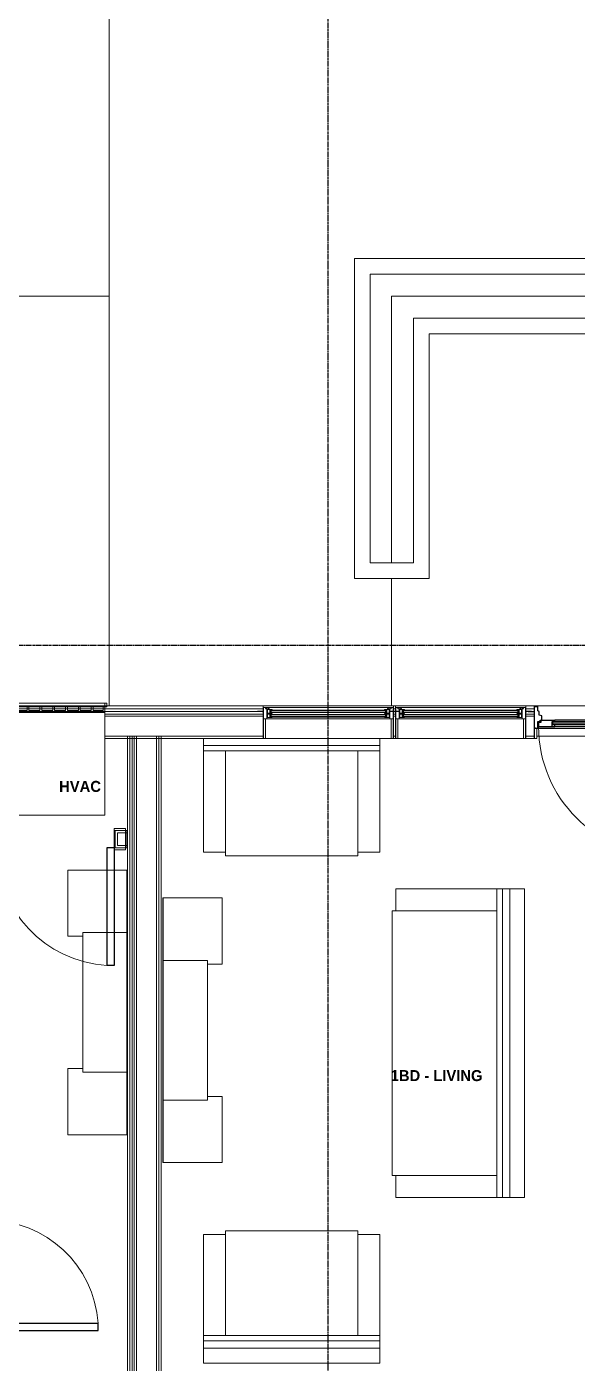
# Model space of a CAD drawing. Header units: inches. Extents: x -4093 to -1777, y 9773 to 12264.
# Drawn here: x -3236.3 to -3086.5, y 10643.9 to 11007.5 of the extents above; entities that cross this region are included whole.
import ezdxf

# ---------------------------------------------------------------- set-up
doc = ezdxf.new("R2010")
doc.units = ezdxf.units.IN
doc.header["$MEASUREMENT"] = 0
doc.linetypes.add('Dash', pattern=[0.25, 0.125, -0.125])
doc.linetypes.add('Grid Line 1_2_', pattern=[0.875, 0.5, -0.125, 0.125, -0.125])
for name, color, linetype, lineweight in [('0-1', 7, 'Continuous', 5), ('0-2', 7, 'Continuous', 9), ('A-AREA-IDEN', 2, 'Continuous', 9), ('A-DETL-GENF', 92, 'Continuous', 18), ('A-DETL-GENF-HDLN', 1, 'Dash', 9), ('A-DOOR-1', 7, 'Continuous', 9), ('A-DOOR-2', 10, 'Continuous', 30), ('A-DOOR-4', 31, 'Continuous', 9), ('A-DOOR-5', 31, 'Continuous', 30), ('A-DOOR-FRAM', 31, 'Continuous', 30), ('A-DOOR-FRAM-2', 31, 'Continuous', 9), ('A-DOOR-GLAZ', 31, 'Continuous', 9), ('A-FLOR-1', 7, 'Continuous', 9), ('A-FLOR-2', 192, 'Continuous', 9), ('A-GENM', 5, 'Continuous', 9), ('A-GLAZ', 151, 'Continuous', 18), ('A-GLAZ-1', 151, 'Continuous', 9), ('A-GLAZ-2', 151, 'Continuous', 30), ('A-WALL', 113, 'Continuous', 18), ('A-WALL-1', 7, 'Continuous', 9), ('A-WALL-2', 250, 'Continuous', 18), ('A-WALL-3', 113, 'Continuous', 9), ('I-FURN', 30, 'Continuous', 9), ('I-FURN-1', 7, 'Continuous', 9), ('I-WALL-1', 7, 'Continuous', 9), ('S-GRID-1', 1, 'Grid Line 1_2_', 30)]:
    doc.layers.add(name, color=color, linetype=linetype, lineweight=lineweight)
doc.styles.add('Century Gothic_B', font='GOTHICB.TTF', dxfattribs={"height": 3})

# ---------------------------------------------------------------- blocks, each defined once
blk = doc.blocks.new('Entertainment_Center_14771 - Entertainment_Center_14771-1352616-BACKGROUND - 1ST FLOOR')
at = {"layer": 'I-FURN-1'}
for p, q in [((-36, 6.12), (-19, 6.12)), ((-36, 6), (-36, 6.12)), ((-19, 6), (-36, 6)), ((-19, 6), (-36, 6)), ((-36, 6), (-36, -10)), ((-19, 6.12), (19, 6.12)), ((-19, 6), (-19, 6.12)), ((19, 6), (-19, 6)), ((19, 6), (-19, 6)), ((-19, 6), (-19, -6)), ((19, 6.12), (36, 6.12)), ((19, 6.12), (19, 6)), ((36, 6), (19, 6)), ((19, -6), (19, 6)), ((36, 6), (19, 6)), ((36, 6), (36, 6.12)), ((36, -10), (36, 6)), ((-19, -6), (19, -6)), ((-18, -10), (-18, -6)), ((18, -6), (18, -10)), ((-36, -10), (-18, -10)), ((-35.34, -10), (-35.34, -10.03)), ((-35.34, -10.03), (-34.85, -10.03)), ((-34.85, -10.03), (-34.85, -10)), ((-19.66, -10), (-19.66, -10.03)), ((-19.66, -10.03), (-18.66, -10.03)), ((-18.66, -10.03), (-18.66, -10)), ((18, -10), (36, -10)), ((18.66, -10), (18.66, -10.03)), ((18.66, -10.03), (19.66, -10.03)), ((19.66, -10.03), (19.66, -10)), ((34.85, -10), (34.85, -10.03)), ((34.85, -10.03), (35.34, -10.03)), ((35.34, -10.03), (35.34, -10))]:
    blk.add_line(p, q, dxfattribs=at)
blk = doc.blocks.new('SWING - SINGLE - FLUSH - SWING - FLUSH - 2-6 x 6-8 - PASSAGE-4346080-BACKGROUND - 1ST FLOOR')
at = {"layer": 'A-DOOR-1'}
for p, q in [((-15, 2.875), (-18, 2.875)), ((-18, 2.875), (-18, -2.375)), ((-15, -2.375), (-15, 2.875)), ((18, 2.875), (15, 2.875)), ((15, 2.875), (15, -2.375)), ((18, -2.375), (18, 2.875)), ((-18, -2.375), (-15, -2.375)), ((-15, -2.375), (-18, -2.375)), ((-18, -2.375), (-18, -2.875)), ((-18, -2.875), (-15, -2.875)), ((-15, -2.875), (-15, -2.375)), ((15, -2.375), (18, -2.375)), ((18, -2.375), (15, -2.375)), ((15, -2.375), (15, -2.875)), ((15, -2.875), (18, -2.875)), ((18, -2.875), (18, -2.375))]:
    blk.add_line(p, q, dxfattribs=at)
blk.add_arc((15, 2.375), 30.067, 93.81407, 180, dxfattribs=at)
at = {"layer": 'A-DOOR-2'}
for p, q in [((13, 2.375), (13, 32.375)), ((15, 32.375), (13, 32.375)), ((15, 2.375), (15, 32.375)), ((15, 2.375), (13, 2.375))]:
    blk.add_line(p, q, dxfattribs=at)
blk = doc.blocks.new('SWING - SINGLE - FLUSH - SWING - 32_ x 80_ - WITH ACOUSTICAL SEAL-4346081-BACKGROUND - 1ST FLOOR')
at = {"layer": 'A-DOOR-1'}
for p, q in [((-19, 2.37), (-19, 2.87)), ((-19, 2.87), (-16, 2.87)), ((-19, 2.37), (-16, 2.37)), ((-19, -2.88), (-19, 2.37)), ((-16, 2.37), (-19, 2.37)), ((-16, 2.87), (-16, 2.37)), ((-16, 2.37), (-16, -2.88)), ((16, 2.37), (16, 2.87)), ((16, 2.87), (19, 2.87)), ((16, 2.37), (19, 2.37)), ((16, -2.88), (16, 2.37)), ((19, 2.37), (16, 2.37)), ((19, 2.87), (19, 2.37)), ((19, 2.37), (19, -2.88)), ((-16, -2.88), (-19, -2.88)), ((19, -2.88), (16, -2.88))]:
    blk.add_line(p, q, dxfattribs=at)
blk.add_arc((16, -2.38), 32.07, 180, 266.4241, dxfattribs=at)
at = {"layer": 'A-DOOR-2'}
for p, q in [((14, -2.38), (14, -34.38)), ((16, -2.38), (14, -2.38)), ((16, -2.38), (16, -34.38)), ((16, -34.38), (14, -34.38))]:
    blk.add_line(p, q, dxfattribs=at)
blk = doc.blocks.new('Entertainment_Center_14771 - Entertainment_Center_14771-3403083-BACKGROUND - 1ST FLOOR')
at = {"layer": 'I-FURN-1'}
for p, q in [((-18, 10), (-36, 10)), ((-36, 10), (-36, -6)), ((-34.85, 10.03), (-35.34, 10.03)), ((-35.34, 10.03), (-35.34, 10)), ((-34.85, 10), (-34.85, 10.03)), ((-18.66, 10.03), (-19.66, 10.03)), ((-19.66, 10.03), (-19.66, 10)), ((-18.66, 10), (-18.66, 10.03)), ((-18, 6), (-18, 10)), ((36, 10), (18, 10)), ((18, 10), (18, 6)), ((18.66, 10.03), (18.66, 10)), ((19.66, 10.03), (18.66, 10.03)), ((19.66, 10), (19.66, 10.03)), ((35.34, 10.03), (34.85, 10.03)), ((34.85, 10.03), (34.85, 10)), ((35.34, 10), (35.34, 10.03)), ((36, -6), (36, 10)), ((19, 6), (-19, 6)), ((-19, 6), (-19, -6)), ((19, -6), (19, 6)), ((-36, -6), (-19, -6)), ((-36, -6.13), (-36, -6)), ((-36, -6), (-19, -6)), ((-19, -6.13), (-36, -6.13)), ((-19, -6), (19, -6)), ((-19, -6.13), (-19, -6)), ((-19, -6), (19, -6)), ((19, -6.13), (-19, -6.13)), ((19, -6), (36, -6)), ((19, -6), (19, -6.13)), ((19, -6), (36, -6)), ((36, -6.13), (19, -6.13)), ((36, -6.13), (36, -6))]:
    blk.add_line(p, q, dxfattribs=at)
blk = doc.blocks.new('Couch-Both_Arms-Generic - 1-1372852-BACKGROUND - 1ST FLOOR')
at = {"layer": 'I-FURN'}
for p, q in [((-36, 18.5), (36, 18.5)), ((-36, 17.5), (-36, 18.5)), ((36, 18.5), (36, 17.5)), ((-42, 17.5), (-36, 17.5)), ((-42, -10), (-42, 17.5)), ((-36, 17.5), (-36, -10)), ((36, 17.5), (42, 17.5)), ((36, -10), (36, 17.5)), ((42, 17.5), (42, -10)), ((-42, -10), (42, -10)), ((-42, -13.5), (-42, -10)), ((42, -10), (42, -13.5)), ((-42, -11.5), (42, -11.5)), ((-42, -13.5), (42, -13.5)), ((42, -13.5), (-42, -13.5))]:
    blk.add_line(p, q, dxfattribs=at)
at = {"layer": 'I-FURN-1'}
for p, q in [((-42, -17.5), (-42, -13.5)), ((42, -13.5), (42, -17.5)), ((42, -17.5), (-42, -17.5))]:
    blk.add_line(p, q, dxfattribs=at)
blk = doc.blocks.new('Couch-Both_Arms-Generic - 2-V34-BACKGROUND - 1ST FLOOR')
at = {"layer": 'I-FURN'}
for p, q in [((-24, 13.37), (-24, 10)), ((-24, 11.5), (24, 11.5)), ((24, 10), (24, 13.37)), ((-24, 10), (-24, -17.5)), ((-24, 10), (24, 10)), ((-18, -17.5), (-18, 10)), ((18, 10), (18, -17.5)), ((24, -17.5), (24, 10)), ((-24, -17.5), (-18, -17.5)), ((-18, -17.5), (-18, -18.5)), ((18, -18.5), (18, -17.5)), ((18, -17.5), (24, -17.5)), ((-18, -18.5), (18, -18.5))]:
    blk.add_line(p, q, dxfattribs=at)
blk = doc.blocks.new('Couch-Both_Arms-Generic - 2-1523460-BACKGROUND - 1ST FLOOR')
at = {"layer": 'I-FURN'}
for p, q in [((-18, 18.5), (18, 18.5)), ((-18, 17.5), (-18, 18.5)), ((18, 18.5), (18, 17.5)), ((-24, 17.5), (-18, 17.5)), ((-24, -10), (-24, 17.5)), ((-18, 17.5), (-18, -10)), ((18, 17.5), (24, 17.5)), ((18, -10), (18, 17.5)), ((24, 17.5), (24, -10)), ((-24, -10), (24, -10)), ((-24, -13.5), (-24, -10)), ((24, -10), (24, -13.5)), ((-24, -11.5), (24, -11.5)), ((-24, -13.5), (24, -13.5)), ((24, -13.5), (-24, -13.5))]:
    blk.add_line(p, q, dxfattribs=at)
at = {"layer": 'I-FURN-1'}
for p, q in [((-24, -17.5), (-24, -13.5)), ((24, -13.5), (24, -17.5)), ((24, -17.5), (-24, -17.5))]:
    blk.add_line(p, q, dxfattribs=at)
blk = doc.blocks.new('CTR - 1st Phase - Unit Layouts_rvt-1-BACKGROUND - 1ST FLOOR')
at = {"layer": 'A-FLOR-1'}
for p, q in [((-3098.15, 10814.49), (-3098.27, 10814.49)), ((-3061.52, 10814.49), (-3097.52, 10814.49))]:
    blk.add_line(p, q, dxfattribs=at)
at = {"layer": 'A-WALL-1'}
for p, q in [((-3209.14, 10788.87), (-3212.26, 10788.87)), ((-3212.26, 10788.87), (-3212.26, 10784.12)), ((-3209.14, 10784.12), (-3209.14, 10788.87)), ((-3212.26, 10784.12), (-3209.14, 10784.12))]:
    blk.add_line(p, q, dxfattribs=at)
at = {"layer": 'A-WALL-2'}
for p, q in [((-3211.64, 10788.24), (-3211.64, 10786.49)), ((-3209.14, 10788.24), (-3211.64, 10788.24)), ((-3211.64, 10786.49), (-3211.64, 10784.74)), ((-3211.64, 10784.74), (-3209.14, 10784.74))]:
    blk.add_line(p, q, dxfattribs=at)
at = {"layer": '0-2'}
for name, p in [('Couch-Both_Arms-Generic - 2-V34-BACKGROUND - 1ST FLOOR', (-3164.25, 10800.49)), ('SWING - SINGLE - FLUSH - SWING - 32_ x 80_ - WITH ACOUSTICAL SEAL-4346081-BACKGROUND - 1ST FLOOR', (-3228.51, 10786.49)), ('Couch-Both_Arms-Generic - 2-1523460-BACKGROUND - 1ST FLOOR', (-3164.25, 10661.49))]:
    blk.add_blockref(name, p, dxfattribs=at)
for name, p, rotation in [('Entertainment_Center_14771 - Entertainment_Center_14771-1352616-BACKGROUND - 1ST FLOOR', (-3215.12, 10742.1), 269.999999999998), ('Entertainment_Center_14771 - Entertainment_Center_14771-3403083-BACKGROUND - 1ST FLOOR', (-3193.2, 10734.5), 269.9999999999486), ('Couch-Both_Arms-Generic - 1-1372852-BACKGROUND - 1ST FLOOR', (-3118.42, 10730.99), 89.99999999994378), ('SWING - SINGLE - FLUSH - SWING - FLUSH - 2-6 x 6-8 - PASSAGE-4346080-BACKGROUND - 1ST FLOOR', (-3249.3, 10667.79), 269.9999999999704)]:
    blk.add_blockref(name, p, dxfattribs=dict(at, rotation=rotation))
blk = doc.blocks.new('CTR - 1st Phase - Common Walls_rvt-1-BACKGROUND - 1ST FLOOR')
at = {"layer": 'A-WALL-2'}
for p, q in [((-3208.26, 10814.49), (-3208.26, 10475.54)), ((-3207.64, 10814.49), (-3207.64, 10475.54)), ((-3207.14, 10814.49), (-3207.14, 10475.54)), ((-3206.51, 10814.49), (-3206.51, 10475.54)), ((-3201.01, 10814.49), (-3201.01, 10458.16)), ((-3200.39, 10814.49), (-3200.39, 10458.16))]:
    blk.add_line(p, q, dxfattribs=at)
at = {"layer": 'I-WALL-1'}
for p, q in [((-3199.76, 10814.49), (-3208.89, 10814.49)), ((-3208.89, 10814.49), (-3208.89, 10476.16)), ((-3199.76, 10458.16), (-3199.76, 10814.49))]:
    blk.add_line(p, q, dxfattribs=at)
blk = doc.blocks.new('CTR - 1st Phase - Structure_rvt-1-BACKGROUND - 1ST FLOOR')
at = {"layer": 'S-GRID-1'}
for p, q in [((-3154.32, 9772.61), (-3154.32, 12247.5)), ((-1777.25, 10839.19), (-4076.95, 10839.19))]:
    blk.add_line(p, q, dxfattribs=at)
blk = doc.blocks.new('Bayer Built Door - VISTAGRANDE FLUSH _LH_ - 37-1_2__ x 81-3_4__ - 1ST FLOOR-V94-BACKGROUND - 1ST FLOOR')
at = {"layer": 'A-DOOR-4'}
blk.add_line((17.56, -1.16), (17.56, -36.28), dxfattribs=at)
blk.add_arc((17.56, -1.16), 35.13, 180, 270, dxfattribs=at)
at = {"layer": 'A-DOOR-5'}
for p, q in [((-16.95, 0.56), (-16.95, -0.08)), ((-16.95, 0.56), (-13.13, 0.56)), ((-13.87, 0.16), (-13.13, 0.16)), ((-13.87, -1.16), (-13.87, 0.16)), ((-13.13, 0.25), (-13.16, 0.56)), ((13.12, 0.56), (-13.13, 0.56)), ((-13.13, 0.16), (-13.13, 0.25)), ((13.12, 0.25), (13.16, 0.56)), ((13.12, 0.16), (13.12, 0.25)), ((13.87, 0.16), (13.12, 0.16)), ((16.95, 0.56), (13.12, 0.56)), ((13.87, -1.16), (13.87, 0.16)), ((16.95, 0.56), (16.95, -0.08)), ((-16.95, -0.08), (-17.56, -0.09)), ((-17.56, -0.09), (-17.56, -1.16)), ((-17.56, -1.16), (-13.13, -1.16)), ((-13.13, -0.59), (-13.87, -0.59)), ((-13.87, -1.09), (-13.36, -1.09)), ((-13.87, -1.16), (-13.87, -1.09)), ((-13.36, -1.09), (-13.16, -0.84)), ((-13.16, -0.84), (-13.13, -0.66)), ((13.12, -1.16), (-13.13, -1.16)), ((-13.13, -0.66), (-13.13, -0.59)), ((13.12, -0.59), (13.87, -0.59)), ((13.12, -0.66), (13.12, -0.59)), ((13.16, -0.84), (13.12, -0.66)), ((17.56, -1.16), (13.12, -1.16)), ((13.36, -1.09), (13.16, -0.84)), ((13.87, -1.09), (13.36, -1.09)), ((13.87, -1.16), (13.87, -1.09)), ((16.95, -0.08), (17.56, -0.09)), ((17.56, -0.09), (17.56, -1.16))]:
    blk.add_line(p, q, dxfattribs=at)
at = {"layer": 'A-DOOR-FRAM'}
for p, q in [((-18.75, 4.25), (-18.75, -1.63)), ((-18.75, 4.25), (-17.72, 4.25)), ((-17.72, 3.13), (-17.72, 4.25)), ((17.72, 3.13), (17.72, 4.25)), ((18.75, 4.25), (17.72, 4.25)), ((18.75, 4.25), (18.75, -1.63)), ((-20.38, 2.94), (-18.75, 2.94)), ((-17.38, 2.89), (-17.72, 3.13)), ((-17.72, 0.16), (-17.14, 0.16)), ((-17.72, -1.63), (-17.72, 0.16)), ((-17.38, 1.89), (-17.38, 2.89)), ((-16.69, 1.73), (-17.38, 1.89)), ((-17.14, 0.16), (-17.14, 0.59)), ((-17.14, 0.59), (-16.69, 0.59)), ((-16.69, 0.59), (-16.69, 1.73)), ((16.69, 1.73), (17.38, 1.89)), ((16.69, 0.59), (16.69, 1.73)), ((17.14, 0.59), (16.69, 0.59)), ((17.14, 0.16), (17.14, 0.59)), ((17.72, 0.16), (17.14, 0.16)), ((17.38, 2.89), (17.72, 3.13)), ((17.38, 1.89), (17.38, 2.89)), ((17.72, -1.63), (17.72, 0.16)), ((20.37, 2.94), (18.75, 2.94)), ((-18.75, -1.63), (-18.63, -1.63)), ((-18.37, -1.63), (-18.75, -1.63)), ((-18.75, -1.63), (-17.72, -1.63)), ((-18, -1.63), (18, -1.63)), ((18.75, -1.63), (17.72, -1.63)), ((18.62, -1.63), (18.75, -1.63))]:
    blk.add_line(p, q, dxfattribs=at)
at = {"layer": 'A-DOOR-FRAM-2'}
for p, q in [((-18, -1.63), (-18.63, -1.63)), ((-18.63, -1.63), (-18.63, -4.44)), ((-18, -4.44), (-18, -1.63)), ((18.62, -1.63), (18, -1.63)), ((18, -1.63), (18, -4.44)), ((18.62, -4.44), (18.62, -1.63)), ((-18.63, -4.44), (-18, -4.44)), ((18, -4.44), (18.62, -4.44))]:
    blk.add_line(p, q, dxfattribs=at)
at = {"layer": 'A-DOOR-GLAZ'}
for p, q in [((13.12, 0.16), (-13.13, 0.16)), ((-13.13, 0), (-13.87, 0)), ((-13.87, -0.44), (-13.13, -0.44)), ((-13.66, 0), (-13.66, -0.44)), ((13.12, 0), (-13.13, 0)), ((13.12, -0.44), (-13.13, -0.44)), ((13.12, -0.59), (-13.13, -0.59)), ((13.12, 0), (13.87, 0)), ((13.87, -0.44), (13.12, -0.44)), ((13.66, 0), (13.66, -0.44))]:
    blk.add_line(p, q, dxfattribs=at)
blk = doc.blocks.new('Window-Double_Hung-Marvin-Essential - 2-WIDE _TEMP LOW R_ ALL L_ ESDH3066-3454285-BACKGROUND - 1ST FLOOR')
at = {"layer": 'A-DETL-GENF'}
for p, q in [((-17.75, 4.03), (-17.16, 4.03)), ((-17.75, 4.03), (-17.75, 0.94)), ((-17.08, 3.62), (-17.16, 4.03)), ((-16.85, 4), (-16.85, 3.62)), ((-16.3, 4), (-16.85, 4)), ((-16.3, 3.76), (-16.3, 4)), ((-16.18, 3.76), (-16.3, 3.76)), ((-16.19, 3.72), (-16.1, 3.72)), ((-16.19, 3.62), (-16.19, 3.72)), ((-16.18, 3.97), (-16.1, 3.97)), ((-16.18, 3.97), (-16.18, 3.76)), ((-16.1, 3.72), (-16.1, 3.97)), ((16.18, 3.97), (16.1, 3.97)), ((16.1, 3.72), (16.1, 3.97)), ((16.19, 3.72), (16.1, 3.72)), ((16.18, 3.97), (16.18, 3.76)), ((16.18, 3.76), (16.3, 3.76)), ((16.19, 3.62), (16.19, 3.72)), ((16.3, 3.76), (16.3, 4)), ((16.3, 4), (16.85, 4)), ((16.85, 4), (16.85, 3.62)), ((17.08, 3.62), (17.16, 4.03)), ((17.75, 4.03), (17.16, 4.03)), ((17.75, 4.03), (17.75, 0.94)), ((-19.25, 2.98), (-19.25, 2.94)), ((-17.75, 2.98), (-19.25, 2.98)), ((-19.25, 2.94), (-17.9, 2.94)), ((-17.9, 2.94), (-17.9, 2.83)), ((-17.9, 2.83), (-17.75, 2.83)), ((-16.72, 0.94), (-17.75, 0.94)), ((-17.08, 3.62), (-16.19, 3.62)), ((-16.38, 3.52), (-16.72, 3.52)), ((-16.72, 3.52), (-16.72, 0.94)), ((-15.34, 3.44), (-16.56, 3.44)), ((-16.56, 2.5), (-16.56, 3.44)), ((-16.56, 2.5), (-15.34, 2.5)), ((-15.34, 2.22), (-16.56, 2.22)), ((-16.56, 1.28), (-16.56, 2.22)), ((-16.56, 1.28), (-15.34, 1.28)), ((-16.38, 3.62), (-16.38, 3.52)), ((-15.94, 2.62), (-15.94, 3.34)), ((-15.94, 3.34), (-15.28, 3.34)), ((-15.28, 2.62), (-15.94, 2.62)), ((-15.94, 1.4), (-15.94, 2.12)), ((-15.94, 2.12), (-15.28, 2.12)), ((-15.28, 1.4), (-15.94, 1.4)), ((15.84, 3.32), (-15.84, 3.32)), ((-15.84, 2.63), (-15.84, 3.32)), ((15.84, 3.2), (-15.84, 3.2)), ((15.84, 2.76), (-15.84, 2.76)), ((15.84, 2.63), (-15.84, 2.63)), ((15.84, 2.1), (-15.84, 2.1)), ((-15.84, 1.41), (-15.84, 2.1)), ((15.84, 1.98), (-15.84, 1.98)), ((15.84, 1.54), (-15.84, 1.54)), ((15.84, 1.41), (-15.84, 1.41)), ((-15.54, 2.76), (-15.54, 3.2)), ((-15.54, 1.54), (-15.54, 1.98)), ((-15.34, 3.44), (-15.28, 3.38)), ((-15.34, 2.5), (-15.28, 2.56)), ((-15.34, 2.22), (-15.28, 2.16)), ((-15.34, 1.28), (-15.28, 1.34)), ((-15.28, 3.34), (-15.28, 3.38)), ((-15.28, 2.56), (-15.28, 2.62)), ((-15.28, 2.12), (-15.28, 2.16)), ((-15.28, 1.34), (-15.28, 1.4)), ((15.34, 3.44), (15.28, 3.38)), ((15.28, 3.34), (15.28, 3.38)), ((15.94, 3.34), (15.28, 3.34)), ((15.28, 2.56), (15.28, 2.62)), ((15.28, 2.62), (15.94, 2.62)), ((15.34, 2.5), (15.28, 2.56)), ((15.34, 2.22), (15.28, 2.16)), ((15.28, 2.12), (15.28, 2.16)), ((15.94, 2.12), (15.28, 2.12)), ((15.28, 1.34), (15.28, 1.4)), ((15.28, 1.4), (15.94, 1.4)), ((15.34, 1.28), (15.28, 1.34)), ((15.34, 3.44), (16.56, 3.44)), ((16.56, 2.5), (15.34, 2.5)), ((15.34, 2.22), (16.56, 2.22)), ((16.56, 1.28), (15.34, 1.28)), ((15.54, 2.76), (15.54, 3.2)), ((15.54, 1.54), (15.54, 1.98)), ((15.84, 2.63), (15.84, 3.32)), ((15.84, 1.41), (15.84, 2.1)), ((15.94, 2.62), (15.94, 3.34)), ((15.94, 1.4), (15.94, 2.12)), ((17.08, 3.62), (16.19, 3.62)), ((16.38, 3.62), (16.38, 3.52)), ((16.38, 3.52), (16.72, 3.52)), ((16.56, 2.5), (16.56, 3.44)), ((16.56, 1.28), (16.56, 2.22)), ((16.72, 3.52), (16.72, 0.94)), ((16.72, 0.94), (17.75, 0.94)), ((17.75, 2.98), (19.25, 2.98)), ((17.9, 2.83), (17.75, 2.83)), ((17.9, 2.94), (17.9, 2.83)), ((19.25, 2.94), (17.9, 2.94)), ((19.25, 2.98), (19.25, 2.94))]:
    blk.add_line(p, q, dxfattribs=at)
at = {"layer": 'A-DETL-GENF-HDLN'}
blk.add_line((16.1, 3.97), (-16.5, 3.97), dxfattribs=at)
at = {"layer": 'A-GLAZ'}
for p, q in [((-17.13, 0.91), (-17.13, -4.44)), ((17.12, -4.44), (17.12, 0.91)), ((-17.13, -4.44), (-17.75, -4.44)), ((17.12, -4.44), (17.75, -4.44))]:
    blk.add_line(p, q, dxfattribs=at)
at = {"layer": 'A-GLAZ-1'}
for p, q in [((17.75, 4.03), (-17.75, 4.03)), ((19.62, 4.5), (17.75, 4.5)), ((17.75, 4.5), (17.75, 4.44)), ((17.75, 4.44), (19.62, 4.44)), ((19.62, 4.44), (19.62, 4.5)), ((-17.75, 0.94), (17.75, 0.94)), ((-17.75, -4.44), (17.75, -4.44))]:
    blk.add_line(p, q, dxfattribs=at)
at = {"layer": 'A-GLAZ-2'}
for p, q in [((-17.75, 4.03), (-17.75, 0.94)), ((17.75, 0.94), (17.75, 4.03)), ((-17.75, 0.91), (-17.75, -4.44)), ((17.75, -4.44), (17.75, 0.91))]:
    blk.add_line(p, q, dxfattribs=at)
blk = doc.blocks.new('V-Series_EWC4_SPVU_RFA_2015 - 1ST FLOOR-2484708-BACKGROUND - 1ST FLOOR')
at = {"layer": 'A-GENM'}
for p, q in [((-3126.69, 12090.69), (-3127.25, 12090.69)), ((-3127.25, 12090.69), (-3127.25, 12089.69)), ((-3127.25, 12089.69), (-3126.69, 12089.69)), ((-3098.81, 12090.69), (-3126.69, 12090.69)), ((-3126.69, 12090.69), (-3126.69, 12089.69)), ((-3126.69, 12089.69), (-3126.69, 12090.69)), ((-3126.69, 12089.69), (-3098.81, 12089.69)), ((-3126.69, 12089.69), (-3126.69, 12060.25)), ((-3126.25, 12089.69), (-3126.69, 12089.69)), ((-3126.25, 12088.69), (-3126.25, 12089.69)), ((-3122.95, 12089.69), (-3123.45, 12089.69)), ((-3123.45, 12089.69), (-3123.45, 12088.69)), ((-3122.95, 12088.69), (-3122.95, 12089.69)), ((-3119.47, 12089.69), (-3119.97, 12089.69)), ((-3119.97, 12089.69), (-3119.97, 12088.69)), ((-3119.47, 12088.69), (-3119.47, 12089.69)), ((-3115.98, 12089.69), (-3116.48, 12089.69)), ((-3116.48, 12089.69), (-3116.48, 12088.69)), ((-3115.98, 12088.69), (-3115.98, 12089.69)), ((-3112.5, 12089.69), (-3113, 12089.69)), ((-3113, 12089.69), (-3113, 12088.69)), ((-3112.5, 12088.69), (-3112.5, 12089.69)), ((-3109.01, 12089.69), (-3109.51, 12089.69)), ((-3109.51, 12089.69), (-3109.51, 12088.69)), ((-3109.01, 12088.69), (-3109.01, 12089.69)), ((-3105.53, 12089.69), (-3106.03, 12089.69)), ((-3106.03, 12089.69), (-3106.03, 12088.69)), ((-3105.53, 12088.69), (-3105.53, 12089.69)), ((-3102.05, 12089.69), (-3102.55, 12089.69)), ((-3102.55, 12089.69), (-3102.55, 12088.69)), ((-3102.05, 12088.69), (-3102.05, 12089.69)), ((-3098.81, 12089.69), (-3099.25, 12089.69)), ((-3099.25, 12089.69), (-3099.25, 12088.69)), ((-3098.81, 12089.69), (-3098.81, 12090.69)), ((-3098.25, 12090.69), (-3098.81, 12090.69)), ((-3098.81, 12090.69), (-3098.81, 12089.69)), ((-3098.81, 12089.69), (-3098.25, 12089.69)), ((-3098.81, 12060.25), (-3098.81, 12089.69)), ((-3098.25, 12089.69), (-3098.25, 12090.69)), ((-3123.45, 12088.69), (-3126.25, 12088.69)), ((-3119.97, 12088.69), (-3122.95, 12088.69)), ((-3116.48, 12088.69), (-3119.47, 12088.69)), ((-3113, 12088.69), (-3115.98, 12088.69)), ((-3109.51, 12088.69), (-3112.5, 12088.69)), ((-3106.03, 12088.69), (-3109.01, 12088.69)), ((-3102.55, 12088.69), (-3105.53, 12088.69)), ((-3099.25, 12088.69), (-3102.05, 12088.69)), ((-3126.69, 12060.25), (-3098.81, 12060.25))]:
    blk.add_line(p, q, dxfattribs=at)

msp = doc.modelspace()

# ---------------------------------------------------------------- linework, layer by layer
at = {"layer": 'A-FLOR-2'}
for p, q in [((-3213.92, 10822.74), (-3213.92, 11049.29)), ((-3213.92, 10934.19), (-3273.52, 10934.19)), ((-3047.37, 10934.19), (-3137.12, 10934.19)), ((-3137.12, 10934.19), (-3137.12, 10861.64)), ((-3137.12, 10857.39), (-3137.12, 10822.74)), ((-3098.27, 10822.74), (-3060.77, 10822.74))]:
    msp.add_line(p, q, dxfattribs=at)
at = {"layer": 'A-WALL'}
for p, q in [((-3255.82, 10821.99), (-3172.02, 10821.99)), ((-3255.82, 10821.24), (-3172.02, 10821.24)), ((-3215.07, 10820.49), (-3172.02, 10820.49)), ((-3136.52, 10821.99), (-3136.02, 10821.99)), ((-3136.52, 10821.24), (-3136.02, 10821.24)), ((-3136.52, 10820.49), (-3136.02, 10820.49)), ((-3100.52, 10821.99), (-3098.27, 10821.99)), ((-3100.52, 10821.24), (-3098.27, 10821.24)), ((-3100.52, 10820.49), (-3098.27, 10820.49)), ((-3215.07, 10819.99), (-3172.02, 10819.99)), ((-3136.52, 10819.99), (-3136.02, 10819.99)), ((-3100.52, 10819.99), (-3098.27, 10819.99)), ((-3215.07, 10814.49), (-3172.02, 10814.49)), ((-3136.52, 10814.49), (-3136.02, 10814.49)), ((-3100.52, 10814.49), (-3098.27, 10814.49))]:
    msp.add_line(p, q, dxfattribs=at)
at = {"layer": 'A-WALL-3'}
for p, q in [((-3147.12, 10944.44), (-3043.12, 10944.44)), ((-3147.12, 10857.39), (-3147.12, 10944.44)), ((-3047.37, 10940.19), (-3142.87, 10940.19)), ((-3142.87, 10940.19), (-3142.87, 10861.64)), ((-3131.12, 10928.19), (-3047.37, 10928.19)), ((-3131.12, 10861.64), (-3131.12, 10928.19)), ((-3043.12, 10923.94), (-3126.87, 10923.94)), ((-3126.87, 10923.94), (-3126.87, 10857.39)), ((-3142.87, 10861.64), (-3131.12, 10861.64)), ((-3126.87, 10857.39), (-3147.12, 10857.39)), ((-3136.52, 10822.74), (-3291.32, 10822.74)), ((-3242.95, 10820.99), (-3215.07, 10820.99)), ((-3215.07, 10820.99), (-3215.07, 10813.86)), ((-3172.02, 10822.33), (-3172.02, 10822.74)), ((-3136.52, 10822.74), (-3136.52, 10822.33)), ((-3136.02, 10822.33), (-3136.02, 10822.74)), ((-3134.65, 10822.74), (-3100.52, 10822.74)), ((-3100.52, 10822.74), (-3100.52, 10822.33)), ((-3098.27, 10822.74), (-3098.65, 10822.74)), ((-3098.27, 10813.86), (-3098.27, 10822.74)), ((-3172.02, 10819.21), (-3172.02, 10819.24)), ((-3136.52, 10819.24), (-3136.52, 10819.21)), ((-3136.02, 10819.21), (-3136.02, 10819.24)), ((-3100.52, 10819.24), (-3100.52, 10819.21)), ((-3215.07, 10813.86), (-3172.02, 10813.86)), ((-3136.52, 10813.86), (-3136.02, 10813.86)), ((-3100.52, 10813.86), (-3098.27, 10813.86))]:
    msp.add_line(p, q, dxfattribs=at)

# ---------------------------------------------------------------- block references
at = {"layer": '0-1'}
for name in ['CTR - 1st Phase - Structure_rvt-1-BACKGROUND - 1ST FLOOR', 'CTR - 1st Phase - Common Walls_rvt-1-BACKGROUND - 1ST FLOOR', 'CTR - 1st Phase - Unit Layouts_rvt-1-BACKGROUND - 1ST FLOOR']:
    msp.add_blockref(name, (0, 0), dxfattribs=at)
at = {"layer": 'A-DOOR-4'}
msp.add_blockref('Bayer Built Door - VISTAGRANDE FLUSH _LH_ - 37-1_2__ x 81-3_4__ - 1ST FLOOR-V94-BACKGROUND - 1ST FLOOR', (-3079.52, 10818.3), dxfattribs=at)
at = {"layer": 'A-GENM'}
msp.add_blockref('V-Series_EWC4_SPVU_RFA_2015 - 1ST FLOOR-2484708-BACKGROUND - 1ST FLOOR', (-116.26, -1267.2), dxfattribs=at)
at = {"layer": 'A-GLAZ-1'}
for p in [(-3154.27, 10818.3), (-3118.27, 10818.3)]:
    msp.add_blockref('Window-Double_Hung-Marvin-Essential - 2-WIDE _TEMP LOW R_ ALL L_ ESDH3066-3454285-BACKGROUND - 1ST FLOOR', p, dxfattribs=at)

# ---------------------------------------------------------------- texts
at = {"layer": 'A-AREA-IDEN', "char_height": 3, "attachment_point": 1, "style": 'Century Gothic_B'}
for s, insert, width in [('HVAC', (-3227.52, 10802.35), 15.049), ('1BD - LIVING', (-3137.31, 10723.68), 31.411)]:
    msp.add_mtext(s, dxfattribs=dict(at, insert=insert, width=width))

doc.saveas('drawing.dxf')
